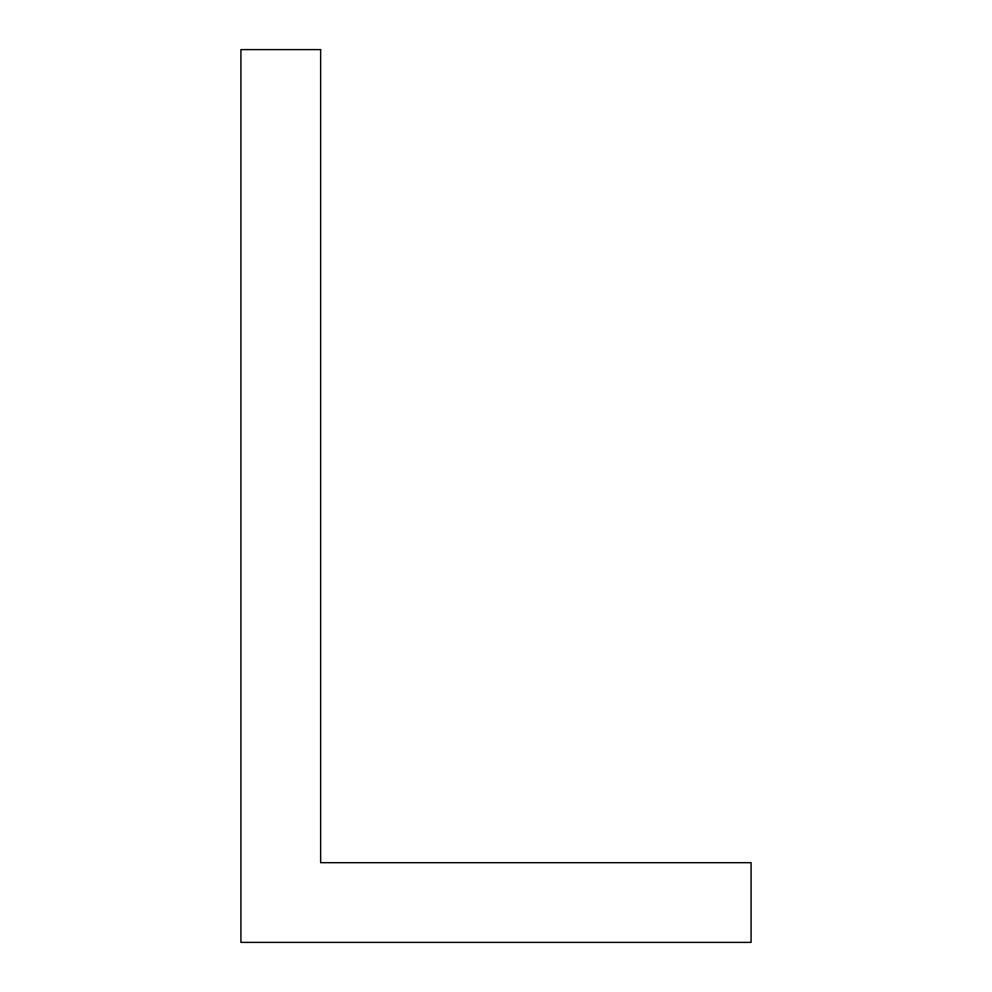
<?xml version="1.0" encoding="UTF-8"?>
<svg xmlns="http://www.w3.org/2000/svg" width="992" height="992" viewBox="0 0 992 992"><rect width="100%" height="100%" fill="white"/><g stroke="black" fill="none" stroke-linecap="round" stroke-linejoin="round"><path stroke-width="1.49" d="M320.627 49.6L240.92 49.6L240.92 942.4L751.08 942.4L751.08 862.68L320.627 862.68L320.627 49.6"/></g></svg>
